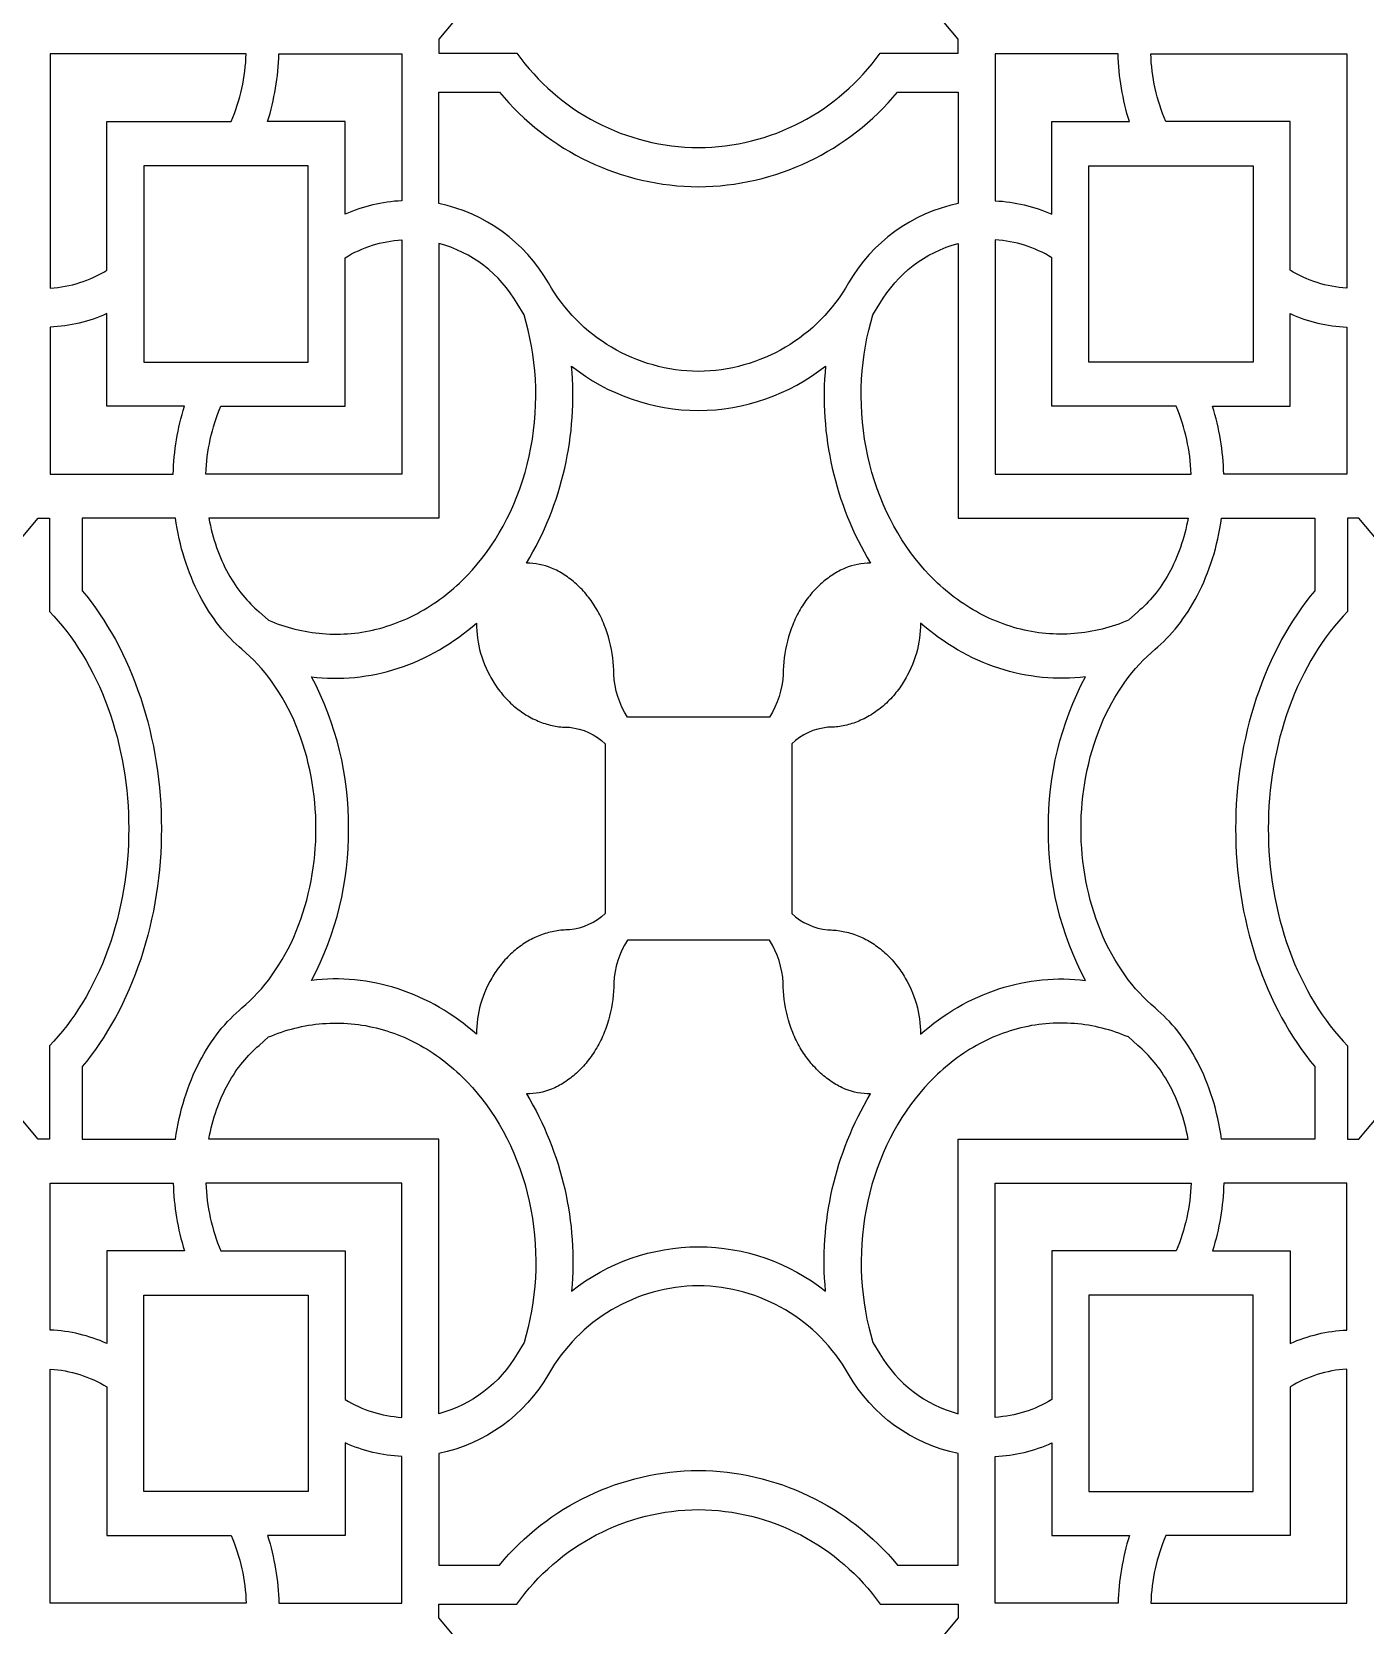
# Model space of a CAD drawing. Extents: x 59271 to 61367, y 41180 to 44085.
# Drawn here: x 59470.2 to 59682.9, y 43617.8 to 43872 of the extents above; entities that cross this region are included whole.
import ezdxf

# ---------------------------------------------------------------- set-up
doc = ezdxf.new("R2010")
doc.units = 0
doc.layers.get('0').update_dxf_attribs({"linetype": 'CONTINUOUS'})

msp = doc.modelspace()

# ---------------------------------------------------------------- linework, layer by layer
for points in [[(59544.29, 43881.79), (59535.08, 43870.78), (59535.08, 43868.58), (59547.54, 43868.58, 0.240747), (59576.52, 43853.49, 0.240747), (59605.51, 43868.58), (59617.97, 43868.58), (59617.97, 43870.78), (59608.76, 43881.79)], [(59544.29, 43607.94), (59535.08, 43618.95), (59535.08, 43621.15), (59547.54, 43621.15, -0.240747), (59576.52, 43636.24, -0.240747), (59605.51, 43621.15), (59617.97, 43621.15), (59617.97, 43618.95), (59608.76, 43607.94)]]:
    msp.add_lwpolyline(points, format="xyb")
for points in [[(59501.99, 43857.64, 0.090687), (59504.37, 43868.44), (59473.12, 43868.44), (59473.12, 43831.09, 0.123377), (59482.16, 43833.94), (59482.16, 43857.64)], [(59529.19, 43845.01, 0.093744), (59520.15, 43842.87), (59520.15, 43857.64), (59507.79, 43857.64, 0.067508), (59509.59, 43868.44), (59529.19, 43868.44)], [(59623.85, 43845.01, -0.093744), (59632.9, 43842.87), (59632.9, 43857.64), (59645.26, 43857.64, -0.067508), (59643.46, 43868.44), (59623.85, 43868.44)], [(59651.06, 43857.64, -0.090687), (59648.68, 43868.44), (59679.93, 43868.44), (59679.93, 43831.09, -0.123377), (59670.89, 43833.94), (59670.89, 43857.64)], [(59576.52, 43817.79, -0.26745), (59552.59, 43831.9, 0.215544), (59535.08, 43844.57), (59535.08, 43862.36), (59544.77, 43862.36, 0.222359), (59576.52, 43847.26), (59576.52, 43847.26), (59576.52, 43847.26, 0.222359), (59608.28, 43862.36), (59617.97, 43862.36), (59617.97, 43844.57, 0.215544), (59600.46, 43831.9, -0.26745)], [(59520.15, 43835.93, -0.123377), (59529.19, 43838.78), (59529.19, 43801.43), (59497.94, 43801.43, -0.090687), (59500.33, 43812.24), (59520.15, 43812.24)], [(59547.58, 43828.63, 0.200602), (59535.08, 43838.21), (59535.08, 43794.39), (59498.42, 43794.39), (59498.53, 43793.79), (59498.66, 43793.19), (59498.79, 43792.6), (59498.94, 43792.01), (59499.1, 43791.43), (59499.27, 43790.85), (59499.45, 43790.28), (59499.64, 43789.72), (59499.84, 43789.17), (59500.05, 43788.63), (59500.27, 43788.09), (59500.49, 43787.56), (59500.73, 43787.05), (59500.98, 43786.54), (59501.23, 43786.05), (59501.49, 43785.56), (59501.76, 43785.09), (59502.04, 43784.63), (59502.32, 43784.18), (59502.61, 43783.74), (59502.9, 43783.31), (59503.2, 43782.9), (59503.51, 43782.5), (59503.82, 43782.11), (59504.13, 43781.74), (59504.45, 43781.37), (59504.77, 43781.02), (59505.1, 43780.68), (59505.43, 43780.36), (59505.76, 43780.05), (59506.09, 43779.75), (59506.43, 43779.46), (59507.95, 43778.11), (59508.45, 43777.9), (59508.96, 43777.69), (59509.48, 43777.5), (59510, 43777.32), (59510.52, 43777.15), (59511.05, 43776.99), (59511.59, 43776.84), (59512.12, 43776.7), (59512.67, 43776.57), (59513.21, 43776.45), (59513.76, 43776.34), (59514.31, 43776.24), (59514.87, 43776.16), (59515.43, 43776.08), (59515.99, 43776.02), (59516.55, 43775.97), (59517.12, 43775.93), (59517.69, 43775.9), (59518.25, 43775.89), (59518.83, 43775.88), (59519.4, 43775.89), (59519.97, 43775.91), (59520.54, 43775.95), (59521.11, 43775.99), (59521.69, 43776.05), (59522.26, 43776.12), (59522.83, 43776.21), (59523.4, 43776.3), (59523.97, 43776.41), (59524.54, 43776.53), (59525.11, 43776.67), (59525.67, 43776.81), (59526.24, 43776.97), (59526.8, 43777.14), (59527.35, 43777.32), (59527.91, 43777.51), (59528.46, 43777.72), (59529, 43777.94), (59529.55, 43778.16), (59530.09, 43778.4), (59530.62, 43778.66), (59531.15, 43778.92), (59531.68, 43779.19), (59532.2, 43779.48), (59532.71, 43779.77), (59533.22, 43780.07), (59533.72, 43780.39), (59534.22, 43780.71), (59534.71, 43781.05), (59535.2, 43781.39), (59535.67, 43781.75), (59536.14, 43782.11), (59536.61, 43782.48), (59537.07, 43782.86), (59537.52, 43783.24), (59537.96, 43783.64), (59538.4, 43784.04), (59538.82, 43784.45), (59539.66, 43785.29), (59540.46, 43786.16), (59541.23, 43787.05), (59541.97, 43787.97), (59542.7, 43788.92), (59543.4, 43789.92), (59544.08, 43790.95), (59544.74, 43792.02), (59545.36, 43793.12), (59545.96, 43794.26), (59546.53, 43795.42), (59547.06, 43796.62), (59547.56, 43797.84), (59548.03, 43799.09), (59548.46, 43800.36), (59548.85, 43801.66), (59549.21, 43802.97), (59549.52, 43804.29), (59549.79, 43805.64), (59550.03, 43806.99), (59550.22, 43808.35), (59550.37, 43809.72), (59550.48, 43811.08), (59550.54, 43812.45), (59550.57, 43813.82), (59550.55, 43815.18), (59550.5, 43816.54), (59550.4, 43817.88), (59550.27, 43819.21), (59550.1, 43820.53), (59549.89, 43821.83), (59549.64, 43823.11), (59549.37, 43824.37), (59549.05, 43825.61), (59548.71, 43826.82)], [(59605.47, 43828.63, -0.200602), (59617.97, 43838.21), (59617.97, 43794.39), (59654.63, 43794.39), (59654.52, 43793.79), (59654.39, 43793.19), (59654.26, 43792.6), (59654.11, 43792.01), (59653.95, 43791.43), (59653.78, 43790.85), (59653.6, 43790.28), (59653.41, 43789.72), (59653.21, 43789.17), (59653, 43788.63), (59652.78, 43788.09), (59652.55, 43787.56), (59652.32, 43787.05), (59652.07, 43786.54), (59651.82, 43786.05), (59651.56, 43785.56), (59651.29, 43785.09), (59651.01, 43784.63), (59650.73, 43784.18), (59650.44, 43783.74), (59650.15, 43783.31), (59649.85, 43782.9), (59649.54, 43782.5), (59649.23, 43782.11), (59648.92, 43781.74), (59648.6, 43781.37), (59648.27, 43781.02), (59647.95, 43780.68), (59647.62, 43780.36), (59647.29, 43780.05), (59646.95, 43779.75), (59646.62, 43779.46), (59645.1, 43778.11), (59644.59, 43777.9), (59644.08, 43777.69), (59643.57, 43777.5), (59643.05, 43777.32), (59642.53, 43777.15), (59642, 43776.99), (59641.46, 43776.84), (59640.92, 43776.7), (59640.38, 43776.57), (59639.84, 43776.45), (59639.29, 43776.34), (59638.74, 43776.24), (59638.18, 43776.16), (59637.62, 43776.08), (59637.06, 43776.02), (59636.5, 43775.97), (59635.93, 43775.93), (59635.36, 43775.9), (59634.79, 43775.89), (59634.22, 43775.88), (59633.65, 43775.89), (59633.08, 43775.91), (59632.51, 43775.95), (59631.93, 43775.99), (59631.36, 43776.05), (59630.79, 43776.12), (59630.22, 43776.21), (59629.65, 43776.3), (59629.08, 43776.41), (59628.51, 43776.53), (59627.94, 43776.67), (59627.38, 43776.81), (59626.81, 43776.97), (59626.25, 43777.14), (59625.7, 43777.32), (59625.14, 43777.51), (59624.59, 43777.72), (59624.04, 43777.94), (59623.5, 43778.16), (59622.96, 43778.4), (59622.43, 43778.66), (59621.9, 43778.92), (59621.37, 43779.19), (59620.85, 43779.48), (59620.34, 43779.77), (59619.83, 43780.07), (59619.33, 43780.39), (59618.83, 43780.71), (59618.34, 43781.05), (59617.85, 43781.39), (59617.38, 43781.75), (59616.9, 43782.11), (59616.44, 43782.48), (59615.98, 43782.86), (59615.53, 43783.24), (59615.09, 43783.64), (59614.65, 43784.04), (59614.22, 43784.45), (59613.39, 43785.29), (59612.59, 43786.16), (59611.82, 43787.05), (59611.08, 43787.97), (59610.35, 43788.92), (59609.65, 43789.92), (59608.97, 43790.95), (59608.31, 43792.02), (59607.69, 43793.12), (59607.09, 43794.26), (59606.52, 43795.42), (59605.99, 43796.62), (59605.49, 43797.84), (59605.02, 43799.09), (59604.59, 43800.36), (59604.2, 43801.66), (59603.84, 43802.97), (59603.53, 43804.29), (59603.26, 43805.64), (59603.02, 43806.99), (59602.83, 43808.35), (59602.68, 43809.72), (59602.57, 43811.08), (59602.51, 43812.45), (59602.48, 43813.82), (59602.49, 43815.18), (59602.55, 43816.54), (59602.65, 43817.88), (59602.78, 43819.21), (59602.95, 43820.53), (59603.16, 43821.83), (59603.4, 43823.11), (59603.68, 43824.37), (59604, 43825.61), (59604.34, 43826.82)], [(59632.9, 43835.93, 0.123377), (59623.85, 43838.78), (59623.85, 43801.43), (59655.11, 43801.43, 0.090687), (59652.72, 43812.24), (59632.9, 43812.24)], [(59482.16, 43827.01, -0.093744), (59473.12, 43824.86), (59473.12, 43801.43), (59492.73, 43801.43, -0.067508), (59494.52, 43812.24), (59482.16, 43812.24)], [(59670.89, 43827.01, 0.093744), (59679.93, 43824.86), (59679.93, 43801.43), (59660.32, 43801.43, 0.067508), (59658.53, 43812.24), (59670.89, 43812.24)], [(59596.79, 43818.65, 0.159593), (59603.96, 43787.2, 0.091636), (59599.94, 43786.43), (59599.69, 43786.31), (59599.44, 43786.2), (59599.18, 43786.07), (59598.93, 43785.94), (59598.68, 43785.8), (59598.43, 43785.66), (59598.18, 43785.51), (59597.93, 43785.35), (59597.69, 43785.19), (59597.44, 43785.02), (59597.2, 43784.84), (59596.95, 43784.66), (59596.72, 43784.47), (59596.48, 43784.28), (59596.24, 43784.08), (59596.01, 43783.87), (59595.78, 43783.66), (59595.55, 43783.44), (59595.33, 43783.22), (59595.11, 43782.99), (59594.89, 43782.76), (59594.68, 43782.52), (59594.47, 43782.27), (59594.26, 43782.02), (59594.06, 43781.76), (59593.86, 43781.5), (59593.66, 43781.23), (59593.47, 43780.96), (59593.28, 43780.69), (59593.1, 43780.41), (59592.92, 43780.12), (59592.75, 43779.83), (59592.58, 43779.54), (59592.42, 43779.24), (59592.26, 43778.94), (59592.11, 43778.64), (59591.96, 43778.33), (59591.82, 43778.02), (59591.68, 43777.71), (59591.55, 43777.39), (59591.31, 43776.75), (59591.08, 43776.1), (59590.88, 43775.45), (59590.7, 43774.78), (59590.54, 43774.12), (59590.4, 43773.45), (59590.29, 43772.79), (59590.2, 43772.12), (59590.13, 43771.46), (59590.08, 43770.8), (59590.05, 43770.14), (59590.04, 43769.49, -0.12671), (59587.86, 43762.65), (59565.19, 43762.65, -0.12671), (59563, 43769.49), (59563, 43770.14), (59562.97, 43770.8), (59562.92, 43771.46), (59562.85, 43772.12), (59562.76, 43772.79), (59562.64, 43773.45), (59562.51, 43774.12), (59562.35, 43774.78), (59562.17, 43775.45), (59561.97, 43776.1), (59561.74, 43776.75), (59561.5, 43777.39), (59561.36, 43777.71), (59561.23, 43778.02), (59561.09, 43778.33), (59560.94, 43778.64), (59560.79, 43778.94), (59560.63, 43779.24), (59560.46, 43779.54), (59560.3, 43779.83), (59560.12, 43780.12), (59559.95, 43780.41), (59559.77, 43780.69), (59559.58, 43780.96), (59559.39, 43781.23), (59559.19, 43781.5), (59558.99, 43781.76), (59558.79, 43782.02), (59558.58, 43782.27), (59558.37, 43782.52), (59558.16, 43782.76), (59557.94, 43782.99), (59557.72, 43783.22), (59557.5, 43783.44), (59557.27, 43783.66), (59557.04, 43783.87), (59556.81, 43784.08), (59556.57, 43784.28), (59556.33, 43784.47), (59556.09, 43784.66), (59555.85, 43784.84), (59555.61, 43785.02), (59555.36, 43785.19), (59555.12, 43785.35), (59554.87, 43785.51), (59554.62, 43785.66), (59554.37, 43785.8), (59554.12, 43785.94), (59553.87, 43786.07), (59553.61, 43786.2), (59553.36, 43786.31), (59553.1, 43786.43, 0.091636), (59549.09, 43787.2, 0.159593), (59556.26, 43818.65, 0.16816), (59576.52, 43811.57, 0.16816)], [(59561.65, 43731.32, -0.165069), (59555.92, 43728.71), (59555.65, 43728.71), (59555.38, 43728.7), (59555.1, 43728.68), (59554.83, 43728.66), (59554.55, 43728.64), (59554.27, 43728.61), (59554, 43728.57), (59553.72, 43728.52), (59553.44, 43728.47), (59553.16, 43728.41), (59552.88, 43728.35), (59552.6, 43728.28), (59552.32, 43728.2), (59552.05, 43728.12), (59551.77, 43728.02), (59551.49, 43727.93), (59551.21, 43727.82), (59550.94, 43727.71), (59550.66, 43727.59), (59550.39, 43727.47), (59550.12, 43727.34), (59549.85, 43727.2), (59549.58, 43727.06), (59549.31, 43726.91), (59549.05, 43726.75), (59548.78, 43726.58), (59548.52, 43726.41), (59548.27, 43726.24), (59548.01, 43726.06), (59547.76, 43725.87), (59547.51, 43725.67), (59547.27, 43725.47), (59547.02, 43725.27), (59546.79, 43725.05), (59546.55, 43724.84), (59546.32, 43724.61), (59546.09, 43724.39), (59545.87, 43724.15), (59545.65, 43723.91), (59545.44, 43723.67), (59545.23, 43723.42), (59545.02, 43723.17), (59544.82, 43722.92), (59544.62, 43722.66), (59544.43, 43722.39), (59544.24, 43722.12), (59544.06, 43721.85), (59543.88, 43721.58), (59543.71, 43721.3), (59543.54, 43721.02), (59543.38, 43720.74), (59543.23, 43720.45), (59542.93, 43719.87), (59542.65, 43719.28), (59542.39, 43718.69), (59542.16, 43718.09), (59541.94, 43717.48), (59541.75, 43716.88, 0.065359), (59541.1, 43712.08), (59540.4, 43712.67), (59539.7, 43713.25), (59538.98, 43713.81), (59538.24, 43714.36), (59537.5, 43714.88), (59536.74, 43715.39), (59535.97, 43715.88), (59535.19, 43716.34), (59534.4, 43716.79), (59533.6, 43717.22), (59532.78, 43717.62), (59531.96, 43718), (59531.14, 43718.36), (59530.3, 43718.69), (59529.46, 43719.01), (59528.61, 43719.3), (59527.76, 43719.56), (59526.9, 43719.8), (59526.04, 43720.02), (59525.17, 43720.21), (59524.31, 43720.38), (59523.44, 43720.52), (59522.56, 43720.64), (59521.69, 43720.74), (59520.82, 43720.81), (59519.95, 43720.86), (59519.08, 43720.88), (59518.22, 43720.88), (59517.35, 43720.86), (59516.49, 43720.81), (59515.64, 43720.74), (59514.79, 43720.64, 0.124595), (59520.71, 43744.87, 0.124595), (59514.79, 43769.09), (59515.64, 43768.99), (59516.49, 43768.92), (59517.35, 43768.87), (59518.22, 43768.85), (59519.08, 43768.85), (59519.95, 43768.87), (59520.82, 43768.92), (59521.69, 43768.99), (59522.56, 43769.09), (59523.44, 43769.21), (59524.31, 43769.35), (59525.17, 43769.52), (59526.04, 43769.71), (59526.9, 43769.93), (59527.76, 43770.17), (59528.61, 43770.44), (59529.46, 43770.72), (59530.3, 43771.04), (59531.14, 43771.37), (59531.96, 43771.73), (59532.78, 43772.11), (59533.6, 43772.51), (59534.4, 43772.94), (59535.19, 43773.39), (59535.97, 43773.85), (59536.74, 43774.34), (59537.5, 43774.85), (59538.24, 43775.37), (59538.98, 43775.92), (59539.7, 43776.48), (59540.4, 43777.06), (59541.1, 43777.65, 0.065359), (59541.75, 43772.85), (59541.94, 43772.25), (59542.16, 43771.64), (59542.39, 43771.04), (59542.65, 43770.45), (59542.93, 43769.86), (59543.23, 43769.28), (59543.38, 43768.99), (59543.54, 43768.71), (59543.71, 43768.43), (59543.88, 43768.15), (59544.06, 43767.88), (59544.24, 43767.61), (59544.43, 43767.34), (59544.62, 43767.07), (59544.82, 43766.81), (59545.02, 43766.56), (59545.23, 43766.31), (59545.44, 43766.06), (59545.65, 43765.82), (59545.87, 43765.58), (59546.09, 43765.34), (59546.32, 43765.12), (59546.55, 43764.89), (59546.79, 43764.68), (59547.02, 43764.47), (59547.27, 43764.26), (59547.51, 43764.06), (59547.76, 43763.86), (59548.01, 43763.68), (59548.27, 43763.49), (59548.52, 43763.32), (59548.78, 43763.15), (59549.05, 43762.98), (59549.31, 43762.83), (59549.58, 43762.67), (59549.85, 43762.53), (59550.12, 43762.39), (59550.39, 43762.26), (59550.66, 43762.14), (59550.94, 43762.02), (59551.21, 43761.91), (59551.49, 43761.8), (59551.77, 43761.71), (59552.05, 43761.61), (59552.32, 43761.53), (59552.6, 43761.45), (59552.88, 43761.38), (59553.16, 43761.32), (59553.44, 43761.26), (59553.72, 43761.21), (59554, 43761.16), (59554.27, 43761.12), (59554.55, 43761.09), (59554.83, 43761.07), (59555.1, 43761.05), (59555.38, 43761.03), (59555.65, 43761.02), (59555.92, 43761.02, -0.165069), (59561.65, 43758.41)], [(59591.4, 43731.32, 0.165069), (59597.13, 43728.71), (59597.4, 43728.71), (59597.67, 43728.7), (59597.95, 43728.68), (59598.22, 43728.66), (59598.5, 43728.64), (59598.77, 43728.61), (59599.05, 43728.57), (59599.33, 43728.52), (59599.61, 43728.47), (59599.89, 43728.41), (59600.17, 43728.35), (59600.45, 43728.28), (59600.73, 43728.2), (59601, 43728.12), (59601.28, 43728.02), (59601.56, 43727.93), (59601.84, 43727.82), (59602.11, 43727.71), (59602.39, 43727.59), (59602.66, 43727.47), (59602.93, 43727.34), (59603.2, 43727.2), (59603.47, 43727.06), (59603.74, 43726.91), (59604, 43726.75), (59604.27, 43726.58), (59604.53, 43726.41), (59604.78, 43726.24), (59605.04, 43726.06), (59605.29, 43725.87), (59605.54, 43725.67), (59605.78, 43725.47), (59606.02, 43725.27), (59606.26, 43725.05), (59606.5, 43724.84), (59606.73, 43724.61), (59606.96, 43724.39), (59607.18, 43724.15), (59607.4, 43723.91), (59607.61, 43723.67), (59607.82, 43723.42), (59608.03, 43723.17), (59608.23, 43722.92), (59608.43, 43722.66), (59608.62, 43722.39), (59608.81, 43722.12), (59608.99, 43721.85), (59609.17, 43721.58), (59609.34, 43721.3), (59609.5, 43721.02), (59609.67, 43720.74), (59609.82, 43720.45), (59610.12, 43719.87), (59610.4, 43719.28), (59610.66, 43718.69), (59610.89, 43718.09), (59611.11, 43717.48), (59611.3, 43716.88, -0.065359), (59611.95, 43712.08), (59612.65, 43712.67), (59613.35, 43713.25), (59614.07, 43713.81), (59614.81, 43714.36), (59615.55, 43714.88), (59616.31, 43715.39), (59617.08, 43715.88), (59617.86, 43716.34), (59618.65, 43716.79), (59619.45, 43717.22), (59620.26, 43717.62), (59621.08, 43718), (59621.91, 43718.36), (59622.75, 43718.69), (59623.59, 43719.01), (59624.44, 43719.3), (59625.29, 43719.56), (59626.15, 43719.8), (59627.01, 43720.02), (59627.88, 43720.21), (59628.74, 43720.38), (59629.61, 43720.52), (59630.48, 43720.64), (59631.36, 43720.74), (59632.23, 43720.81), (59633.1, 43720.86), (59633.97, 43720.88), (59634.83, 43720.88), (59635.7, 43720.86), (59636.56, 43720.81), (59637.41, 43720.74), (59638.26, 43720.64, -0.124595), (59632.34, 43744.87, -0.124595), (59638.26, 43769.09), (59637.41, 43768.99), (59636.56, 43768.92), (59635.7, 43768.87), (59634.83, 43768.85), (59633.97, 43768.85), (59633.1, 43768.87), (59632.23, 43768.92), (59631.36, 43768.99), (59630.48, 43769.09), (59629.61, 43769.21), (59628.74, 43769.35), (59627.88, 43769.52), (59627.01, 43769.71), (59626.15, 43769.93), (59625.29, 43770.17), (59624.44, 43770.44), (59623.59, 43770.72), (59622.75, 43771.04), (59621.91, 43771.37), (59621.08, 43771.73), (59620.26, 43772.11), (59619.45, 43772.51), (59618.65, 43772.94), (59617.86, 43773.39), (59617.08, 43773.85), (59616.31, 43774.34), (59615.55, 43774.85), (59614.81, 43775.37), (59614.07, 43775.92), (59613.35, 43776.48), (59612.65, 43777.06), (59611.95, 43777.65, -0.065359), (59611.3, 43772.85), (59611.11, 43772.25), (59610.89, 43771.64), (59610.66, 43771.04), (59610.4, 43770.45), (59610.12, 43769.86), (59609.82, 43769.28), (59609.67, 43768.99), (59609.5, 43768.71), (59609.34, 43768.43), (59609.17, 43768.15), (59608.99, 43767.88), (59608.81, 43767.61), (59608.62, 43767.34), (59608.43, 43767.07), (59608.23, 43766.81), (59608.03, 43766.56), (59607.82, 43766.31), (59607.61, 43766.06), (59607.4, 43765.82), (59607.18, 43765.58), (59606.96, 43765.34), (59606.73, 43765.12), (59606.5, 43764.89), (59606.26, 43764.68), (59606.02, 43764.47), (59605.78, 43764.26), (59605.54, 43764.06), (59605.29, 43763.86), (59605.04, 43763.68), (59604.78, 43763.49), (59604.53, 43763.32), (59604.27, 43763.15), (59604, 43762.98), (59603.74, 43762.83), (59603.47, 43762.67), (59603.2, 43762.53), (59602.93, 43762.39), (59602.66, 43762.26), (59602.39, 43762.14), (59602.11, 43762.02), (59601.84, 43761.91), (59601.56, 43761.8), (59601.28, 43761.71), (59601, 43761.61), (59600.73, 43761.53), (59600.45, 43761.45), (59600.17, 43761.38), (59599.89, 43761.32), (59599.61, 43761.26), (59599.33, 43761.21), (59599.05, 43761.16), (59598.77, 43761.12), (59598.5, 43761.09), (59598.22, 43761.07), (59597.95, 43761.05), (59597.67, 43761.03), (59597.4, 43761.02), (59597.13, 43761.02, 0.165069), (59591.4, 43758.41)], [(59596.79, 43671.09, -0.159593), (59603.96, 43702.53, -0.091636), (59599.94, 43703.3), (59599.69, 43703.42), (59599.44, 43703.53), (59599.18, 43703.66), (59598.93, 43703.79), (59598.68, 43703.93), (59598.43, 43704.07), (59598.18, 43704.22), (59597.93, 43704.38), (59597.69, 43704.54), (59597.44, 43704.71), (59597.2, 43704.89), (59596.95, 43705.07), (59596.72, 43705.26), (59596.48, 43705.45), (59596.24, 43705.65), (59596.01, 43705.86), (59595.78, 43706.07), (59595.55, 43706.29), (59595.33, 43706.51), (59595.11, 43706.74), (59594.89, 43706.97), (59594.68, 43707.22), (59594.47, 43707.46), (59594.26, 43707.71), (59594.06, 43707.97), (59593.86, 43708.23), (59593.66, 43708.5), (59593.47, 43708.77), (59593.28, 43709.04), (59593.1, 43709.32), (59592.92, 43709.61), (59592.75, 43709.9), (59592.58, 43710.19), (59592.42, 43710.49), (59592.26, 43710.79), (59592.11, 43711.09), (59591.96, 43711.4), (59591.82, 43711.71), (59591.68, 43712.03), (59591.55, 43712.34), (59591.31, 43712.98), (59591.08, 43713.63), (59590.88, 43714.28), (59590.7, 43714.95), (59590.54, 43715.61), (59590.4, 43716.28), (59590.29, 43716.94), (59590.2, 43717.61), (59590.13, 43718.27), (59590.08, 43718.93), (59590.05, 43719.59), (59590.04, 43720.24, 0.12671), (59587.86, 43727.08), (59565.19, 43727.08, 0.12671), (59563, 43720.24), (59563, 43719.59), (59562.97, 43718.93), (59562.92, 43718.27), (59562.85, 43717.61), (59562.76, 43716.94), (59562.64, 43716.28), (59562.51, 43715.61), (59562.35, 43714.95), (59562.17, 43714.28), (59561.97, 43713.63), (59561.74, 43712.98), (59561.5, 43712.34), (59561.36, 43712.03), (59561.23, 43711.71), (59561.09, 43711.4), (59560.94, 43711.09), (59560.79, 43710.79), (59560.63, 43710.49), (59560.46, 43710.19), (59560.3, 43709.9), (59560.12, 43709.61), (59559.95, 43709.32), (59559.77, 43709.04), (59559.58, 43708.77), (59559.39, 43708.5), (59559.19, 43708.23), (59558.99, 43707.97), (59558.79, 43707.71), (59558.58, 43707.46), (59558.37, 43707.22), (59558.16, 43706.97), (59557.94, 43706.74), (59557.72, 43706.51), (59557.5, 43706.29), (59557.27, 43706.07), (59557.04, 43705.86), (59556.81, 43705.65), (59556.57, 43705.45), (59556.33, 43705.26), (59556.09, 43705.07), (59555.85, 43704.89), (59555.61, 43704.71), (59555.36, 43704.54), (59555.12, 43704.38), (59554.87, 43704.22), (59554.62, 43704.07), (59554.37, 43703.93), (59554.12, 43703.79), (59553.87, 43703.66), (59553.61, 43703.53), (59553.36, 43703.42), (59553.1, 43703.3, -0.091636), (59549.09, 43702.53, -0.159593), (59556.26, 43671.09, -0.16816), (59576.52, 43678.16, -0.16816)], [(59547.58, 43661.1, -0.200602), (59535.08, 43651.52), (59535.08, 43695.34), (59498.42, 43695.34), (59498.53, 43695.94), (59498.66, 43696.54), (59498.79, 43697.13), (59498.94, 43697.72), (59499.1, 43698.3), (59499.27, 43698.88), (59499.45, 43699.45), (59499.64, 43700.01), (59499.84, 43700.56), (59500.05, 43701.1), (59500.27, 43701.64), (59500.49, 43702.17), (59500.73, 43702.68), (59500.98, 43703.19), (59501.23, 43703.68), (59501.49, 43704.17), (59501.76, 43704.64), (59502.04, 43705.1), (59502.32, 43705.55), (59502.61, 43705.99), (59502.9, 43706.42), (59503.2, 43706.83), (59503.51, 43707.23), (59503.82, 43707.62), (59504.13, 43707.99), (59504.45, 43708.36), (59504.77, 43708.71), (59505.1, 43709.05), (59505.43, 43709.37), (59505.76, 43709.68), (59506.09, 43709.98), (59506.43, 43710.27), (59507.95, 43711.63), (59508.45, 43711.83), (59508.96, 43712.04), (59509.48, 43712.23), (59510, 43712.41), (59510.52, 43712.58), (59511.05, 43712.74), (59511.59, 43712.89), (59512.12, 43713.03), (59512.67, 43713.16), (59513.21, 43713.28), (59513.76, 43713.39), (59514.31, 43713.49), (59514.87, 43713.57), (59515.43, 43713.65), (59515.99, 43713.71), (59516.55, 43713.76), (59517.12, 43713.8), (59517.69, 43713.83), (59518.25, 43713.84), (59518.83, 43713.85), (59519.4, 43713.84), (59519.97, 43713.82), (59520.54, 43713.78), (59521.11, 43713.74), (59521.69, 43713.68), (59522.26, 43713.61), (59522.83, 43713.52), (59523.4, 43713.43), (59523.97, 43713.32), (59524.54, 43713.2), (59525.11, 43713.06), (59525.67, 43712.92), (59526.24, 43712.76), (59526.8, 43712.59), (59527.35, 43712.41), (59527.91, 43712.22), (59528.46, 43712.01), (59529, 43711.79), (59529.55, 43711.57), (59530.09, 43711.33), (59530.62, 43711.07), (59531.15, 43710.81), (59531.68, 43710.54), (59532.2, 43710.25), (59532.71, 43709.96), (59533.22, 43709.66), (59533.72, 43709.34), (59534.22, 43709.02), (59534.71, 43708.68), (59535.2, 43708.34), (59535.67, 43707.98), (59536.14, 43707.62), (59536.61, 43707.25), (59537.07, 43706.87), (59537.52, 43706.49), (59537.96, 43706.09), (59538.4, 43705.69), (59538.82, 43705.28), (59539.66, 43704.44), (59540.46, 43703.57), (59541.23, 43702.68), (59541.97, 43701.76), (59542.7, 43700.81), (59543.4, 43699.81), (59544.08, 43698.78), (59544.74, 43697.71), (59545.36, 43696.61), (59545.96, 43695.47), (59546.53, 43694.31), (59547.06, 43693.11), (59547.56, 43691.89), (59548.03, 43690.64), (59548.46, 43689.37), (59548.85, 43688.07), (59549.21, 43686.76), (59549.52, 43685.44), (59549.79, 43684.09), (59550.03, 43682.74), (59550.22, 43681.38), (59550.37, 43680.01), (59550.48, 43678.65), (59550.54, 43677.28), (59550.57, 43675.91), (59550.55, 43674.55), (59550.5, 43673.19), (59550.4, 43671.85), (59550.27, 43670.52), (59550.1, 43669.2), (59549.89, 43667.9), (59549.64, 43666.62), (59549.37, 43665.36), (59549.05, 43664.12), (59548.71, 43662.91)], [(59605.47, 43661.1, 0.200602), (59617.97, 43651.52), (59617.97, 43695.34), (59654.63, 43695.34), (59654.52, 43695.94), (59654.39, 43696.54), (59654.26, 43697.13), (59654.11, 43697.72), (59653.95, 43698.3), (59653.78, 43698.88), (59653.6, 43699.45), (59653.41, 43700.01), (59653.21, 43700.56), (59653, 43701.1), (59652.78, 43701.64), (59652.55, 43702.17), (59652.32, 43702.68), (59652.07, 43703.19), (59651.82, 43703.68), (59651.56, 43704.17), (59651.29, 43704.64), (59651.01, 43705.1), (59650.73, 43705.55), (59650.44, 43705.99), (59650.15, 43706.42), (59649.85, 43706.83), (59649.54, 43707.23), (59649.23, 43707.62), (59648.92, 43707.99), (59648.6, 43708.36), (59648.27, 43708.71), (59647.95, 43709.05), (59647.62, 43709.37), (59647.29, 43709.68), (59646.95, 43709.98), (59646.62, 43710.27), (59645.1, 43711.63), (59644.59, 43711.83), (59644.08, 43712.04), (59643.57, 43712.23), (59643.05, 43712.41), (59642.53, 43712.58), (59642, 43712.74), (59641.46, 43712.89), (59640.92, 43713.03), (59640.38, 43713.16), (59639.84, 43713.28), (59639.29, 43713.39), (59638.74, 43713.49), (59638.18, 43713.57), (59637.62, 43713.65), (59637.06, 43713.71), (59636.5, 43713.76), (59635.93, 43713.8), (59635.36, 43713.83), (59634.79, 43713.84), (59634.22, 43713.85), (59633.65, 43713.84), (59633.08, 43713.82), (59632.51, 43713.78), (59631.93, 43713.74), (59631.36, 43713.68), (59630.79, 43713.61), (59630.22, 43713.52), (59629.65, 43713.43), (59629.08, 43713.32), (59628.51, 43713.2), (59627.94, 43713.06), (59627.38, 43712.92), (59626.81, 43712.76), (59626.25, 43712.59), (59625.7, 43712.41), (59625.14, 43712.22), (59624.59, 43712.01), (59624.04, 43711.79), (59623.5, 43711.57), (59622.96, 43711.33), (59622.43, 43711.07), (59621.9, 43710.81), (59621.37, 43710.54), (59620.85, 43710.25), (59620.34, 43709.96), (59619.83, 43709.66), (59619.33, 43709.34), (59618.83, 43709.02), (59618.34, 43708.68), (59617.85, 43708.34), (59617.38, 43707.98), (59616.9, 43707.62), (59616.44, 43707.25), (59615.98, 43706.87), (59615.53, 43706.49), (59615.09, 43706.09), (59614.65, 43705.69), (59614.22, 43705.28), (59613.39, 43704.44), (59612.59, 43703.57), (59611.82, 43702.68), (59611.08, 43701.76), (59610.35, 43700.81), (59609.65, 43699.81), (59608.97, 43698.78), (59608.31, 43697.71), (59607.69, 43696.61), (59607.09, 43695.47), (59606.52, 43694.31), (59605.99, 43693.11), (59605.49, 43691.89), (59605.02, 43690.64), (59604.59, 43689.37), (59604.2, 43688.07), (59603.84, 43686.76), (59603.53, 43685.44), (59603.26, 43684.09), (59603.02, 43682.74), (59602.83, 43681.38), (59602.68, 43680.01), (59602.57, 43678.65), (59602.51, 43677.28), (59602.48, 43675.91), (59602.49, 43674.55), (59602.55, 43673.19), (59602.65, 43671.85), (59602.78, 43670.52), (59602.95, 43669.2), (59603.16, 43667.9), (59603.4, 43666.62), (59603.68, 43665.36), (59604, 43664.12), (59604.34, 43662.91)], [(59482.16, 43662.73, 0.093744), (59473.12, 43664.87), (59473.12, 43688.3), (59492.73, 43688.3, 0.067508), (59494.52, 43677.5), (59482.16, 43677.5)], [(59520.15, 43653.8, 0.123377), (59529.19, 43650.95), (59529.19, 43688.3), (59497.94, 43688.3, 0.090687), (59500.33, 43677.5), (59520.15, 43677.5)], [(59632.9, 43653.8, -0.123377), (59623.85, 43650.95), (59623.85, 43688.3), (59655.11, 43688.3, -0.090687), (59652.72, 43677.5), (59632.9, 43677.5)], [(59670.89, 43662.73, -0.093744), (59679.93, 43664.87), (59679.93, 43688.3), (59660.32, 43688.3, -0.067508), (59658.53, 43677.5), (59670.89, 43677.5)], [(59576.52, 43671.94, 0.26745), (59552.59, 43657.83, -0.215544), (59535.08, 43645.16), (59535.08, 43627.37), (59544.77, 43627.37, -0.222359), (59576.52, 43642.47), (59576.52, 43642.47), (59576.52, 43642.47, -0.222359), (59608.28, 43627.37), (59617.97, 43627.37), (59617.97, 43645.16, -0.215544), (59600.46, 43657.83, 0.26745)], [(59501.99, 43632.09, -0.090687), (59504.37, 43621.29), (59473.12, 43621.29), (59473.12, 43658.64, -0.123377), (59482.16, 43655.79), (59482.16, 43632.09)], [(59651.06, 43632.09, 0.090687), (59648.68, 43621.29), (59679.93, 43621.29), (59679.93, 43658.64, 0.123377), (59670.89, 43655.79), (59670.89, 43632.09)], [(59529.19, 43644.72, -0.093744), (59520.15, 43646.86), (59520.15, 43632.09), (59507.79, 43632.09, -0.067508), (59509.59, 43621.29), (59529.19, 43621.29)], [(59623.85, 43644.72, 0.093744), (59632.9, 43646.86), (59632.9, 43632.09), (59645.26, 43632.09, 0.067508), (59643.46, 43621.29), (59623.85, 43621.29)]]:
    msp.add_lwpolyline(points, format="xyb", close=True)
for points in [[(59488.05, 43819.27), (59514.26, 43819.27), (59514.26, 43850.6), (59488.05, 43850.6)], [(59665, 43819.27), (59638.78, 43819.27), (59638.78, 43850.6), (59665, 43850.6)], [(59515.5, 43744.87), (59515.49, 43745.89), (59515.46, 43746.93), (59515.4, 43747.97), (59515.31, 43749.01), (59515.2, 43750.06), (59515.07, 43751.1), (59514.91, 43752.15), (59514.73, 43753.19), (59514.52, 43754.23), (59514.28, 43755.26), (59514.02, 43756.29), (59513.74, 43757.3), (59513.43, 43758.31), (59513.09, 43759.3), (59512.73, 43760.28), (59512.35, 43761.24), (59511.95, 43762.19), (59511.52, 43763.12), (59511.07, 43764.02), (59510.6, 43764.91), (59510.11, 43765.77), (59509.6, 43766.61), (59509.07, 43767.42), (59508.53, 43768.21), (59507.97, 43768.97), (59507.39, 43769.7), (59506.81, 43770.4), (59506.2, 43771.08), (59505.59, 43771.72), (59504.97, 43772.34), (59504.33, 43772.92), (59503.69, 43773.47), (59503.23, 43773.87), (59502.76, 43774.29), (59502.3, 43774.73), (59501.85, 43775.19), (59501.4, 43775.66), (59500.95, 43776.16), (59500.51, 43776.67), (59500.08, 43777.2), (59499.65, 43777.75), (59499.24, 43778.32), (59498.83, 43778.9), (59498.43, 43779.5), (59498.04, 43780.12), (59497.66, 43780.76), (59497.29, 43781.41), (59496.93, 43782.08), (59496.58, 43782.76), (59496.25, 43783.46), (59495.93, 43784.17), (59495.62, 43784.9), (59495.33, 43785.64), (59495.04, 43786.39), (59494.78, 43787.15), (59494.53, 43787.93), (59494.29, 43788.71), (59494.07, 43789.5), (59493.87, 43790.3), (59493.68, 43791.11), (59493.51, 43791.92), (59493.35, 43792.74), (59493.22, 43793.57), (59493.09, 43794.39), (59478.21, 43794.39), (59478.21, 43782.81), (59478.93, 43781.94), (59479.63, 43781.03), (59480.31, 43780.09), (59480.98, 43779.13), (59481.64, 43778.14), (59482.27, 43777.12), (59482.89, 43776.08), (59483.5, 43775.01), (59484.08, 43773.91), (59484.64, 43772.8), (59485.18, 43771.66), (59485.7, 43770.5), (59486.19, 43769.32), (59486.66, 43768.12), (59487.11, 43766.9), (59487.54, 43765.67), (59487.94, 43764.42), (59488.31, 43763.16), (59488.66, 43761.89), (59488.99, 43760.6), (59489.29, 43759.31), (59489.56, 43758.01), (59489.81, 43756.7), (59490.03, 43755.39), (59490.22, 43754.07), (59490.39, 43752.75), (59490.53, 43751.43), (59490.64, 43750.11), (59490.73, 43748.79), (59490.79, 43747.48), (59490.83, 43746.17), (59490.84, 43744.87), (59490.83, 43743.56), (59490.79, 43742.25), (59490.73, 43740.94), (59490.64, 43739.62), (59490.53, 43738.3), (59490.39, 43736.98), (59490.22, 43735.66), (59490.03, 43734.34), (59489.81, 43733.03), (59489.56, 43731.72), (59489.29, 43730.42), (59488.99, 43729.13), (59488.66, 43727.84), (59488.31, 43726.57), (59487.94, 43725.31), (59487.54, 43724.06), (59487.11, 43722.83), (59486.66, 43721.61), (59486.19, 43720.41), (59485.7, 43719.23), (59485.18, 43718.07), (59484.64, 43716.93), (59484.08, 43715.82), (59483.5, 43714.72), (59482.89, 43713.65), (59482.27, 43712.61), (59481.64, 43711.59), (59480.98, 43710.6), (59480.31, 43709.64), (59479.63, 43708.7), (59478.93, 43707.79), (59478.21, 43706.92), (59478.21, 43695.34), (59493.09, 43695.34), (59493.22, 43696.17), (59493.35, 43696.99), (59493.51, 43697.81), (59493.68, 43698.62), (59493.87, 43699.43), (59494.07, 43700.23), (59494.29, 43701.02), (59494.53, 43701.8), (59494.78, 43702.58), (59495.04, 43703.34), (59495.33, 43704.09), (59495.62, 43704.83), (59495.93, 43705.56), (59496.25, 43706.27), (59496.58, 43706.97), (59496.93, 43707.65), (59497.29, 43708.32), (59497.66, 43708.97), (59498.04, 43709.61), (59498.43, 43710.23), (59498.83, 43710.83), (59499.24, 43711.41), (59499.65, 43711.98), (59500.08, 43712.53), (59500.51, 43713.06), (59500.95, 43713.57), (59501.4, 43714.07), (59501.85, 43714.54), (59502.3, 43715), (59502.76, 43715.44), (59503.23, 43715.86), (59503.69, 43716.26), (59504.33, 43716.81), (59504.97, 43717.39), (59505.59, 43718.01), (59506.2, 43718.65), (59506.81, 43719.33), (59507.39, 43720.03), (59507.97, 43720.76), (59508.53, 43721.52), (59509.07, 43722.31), (59509.6, 43723.12), (59510.11, 43723.96), (59510.6, 43724.82), (59511.07, 43725.71), (59511.52, 43726.61), (59511.95, 43727.54), (59512.35, 43728.49), (59512.73, 43729.45), (59513.09, 43730.43), (59513.43, 43731.42), (59513.74, 43732.43), (59514.02, 43733.44), (59514.28, 43734.47), (59514.52, 43735.5), (59514.73, 43736.54), (59514.91, 43737.58), (59515.07, 43738.63), (59515.2, 43739.67), (59515.31, 43740.72), (59515.4, 43741.76), (59515.46, 43742.8), (59515.49, 43743.84)], [(59637.55, 43744.87), (59637.56, 43745.89), (59637.59, 43746.93), (59637.65, 43747.97), (59637.74, 43749.01), (59637.84, 43750.06), (59637.98, 43751.1), (59638.14, 43752.15), (59638.32, 43753.19), (59638.53, 43754.23), (59638.77, 43755.26), (59639.03, 43756.29), (59639.31, 43757.3), (59639.62, 43758.31), (59639.96, 43759.3), (59640.32, 43760.28), (59640.7, 43761.24), (59641.1, 43762.19), (59641.53, 43763.12), (59641.98, 43764.02), (59642.45, 43764.91), (59642.94, 43765.77), (59643.45, 43766.61), (59643.98, 43767.42), (59644.52, 43768.21), (59645.08, 43768.97), (59645.65, 43769.7), (59646.24, 43770.4), (59646.85, 43771.08), (59647.46, 43771.72), (59648.08, 43772.34), (59648.71, 43772.92), (59649.36, 43773.47), (59649.82, 43773.87), (59650.29, 43774.29), (59650.75, 43774.73), (59651.2, 43775.19), (59651.65, 43775.66), (59652.1, 43776.16), (59652.54, 43776.67), (59652.97, 43777.2), (59653.4, 43777.75), (59653.81, 43778.32), (59654.22, 43778.9), (59654.62, 43779.5), (59655.01, 43780.12), (59655.39, 43780.76), (59655.76, 43781.41), (59656.12, 43782.08), (59656.47, 43782.76), (59656.8, 43783.46), (59657.12, 43784.17), (59657.43, 43784.9), (59657.72, 43785.64), (59658, 43786.39), (59658.27, 43787.15), (59658.52, 43787.93), (59658.76, 43788.71), (59658.98, 43789.5), (59659.18, 43790.3), (59659.37, 43791.11), (59659.54, 43791.92), (59659.69, 43792.74), (59659.83, 43793.57), (59659.96, 43794.39), (59674.84, 43794.39), (59674.84, 43782.81), (59674.12, 43781.94), (59673.42, 43781.03), (59672.74, 43780.09), (59672.07, 43779.13), (59671.41, 43778.14), (59670.77, 43777.12), (59670.15, 43776.08), (59669.55, 43775.01), (59668.97, 43773.91), (59668.41, 43772.8), (59667.87, 43771.66), (59667.35, 43770.5), (59666.86, 43769.32), (59666.38, 43768.12), (59665.94, 43766.9), (59665.51, 43765.67), (59665.11, 43764.42), (59664.73, 43763.16), (59664.38, 43761.89), (59664.06, 43760.6), (59663.76, 43759.31), (59663.49, 43758.01), (59663.24, 43756.7), (59663.02, 43755.39), (59662.83, 43754.07), (59662.66, 43752.75), (59662.52, 43751.43), (59662.41, 43750.11), (59662.32, 43748.79), (59662.26, 43747.48), (59662.22, 43746.17), (59662.21, 43744.87), (59662.22, 43743.56), (59662.26, 43742.25), (59662.32, 43740.94), (59662.41, 43739.62), (59662.52, 43738.3), (59662.66, 43736.98), (59662.83, 43735.66), (59663.02, 43734.34), (59663.24, 43733.03), (59663.49, 43731.72), (59663.76, 43730.42), (59664.06, 43729.13), (59664.38, 43727.84), (59664.73, 43726.57), (59665.11, 43725.31), (59665.51, 43724.06), (59665.94, 43722.83), (59666.38, 43721.61), (59666.86, 43720.41), (59667.35, 43719.23), (59667.87, 43718.07), (59668.41, 43716.93), (59668.97, 43715.82), (59669.55, 43714.72), (59670.15, 43713.65), (59670.77, 43712.61), (59671.41, 43711.59), (59672.07, 43710.6), (59672.74, 43709.64), (59673.42, 43708.7), (59674.12, 43707.79), (59674.84, 43706.92), (59674.84, 43695.34), (59659.96, 43695.34), (59659.83, 43696.17), (59659.69, 43696.99), (59659.54, 43697.81), (59659.37, 43698.62), (59659.18, 43699.43), (59658.98, 43700.23), (59658.76, 43701.02), (59658.52, 43701.8), (59658.27, 43702.58), (59658, 43703.34), (59657.72, 43704.09), (59657.43, 43704.83), (59657.12, 43705.56), (59656.8, 43706.27), (59656.47, 43706.97), (59656.12, 43707.65), (59655.76, 43708.32), (59655.39, 43708.97), (59655.01, 43709.61), (59654.62, 43710.23), (59654.22, 43710.83), (59653.81, 43711.41), (59653.4, 43711.98), (59652.97, 43712.53), (59652.54, 43713.06), (59652.1, 43713.57), (59651.65, 43714.07), (59651.2, 43714.54), (59650.75, 43715), (59650.29, 43715.44), (59649.82, 43715.86), (59649.36, 43716.26), (59648.71, 43716.81), (59648.08, 43717.39), (59647.46, 43718.01), (59646.85, 43718.65), (59646.24, 43719.33), (59645.65, 43720.03), (59645.08, 43720.76), (59644.52, 43721.52), (59643.98, 43722.31), (59643.45, 43723.12), (59642.94, 43723.96), (59642.45, 43724.82), (59641.98, 43725.71), (59641.53, 43726.61), (59641.1, 43727.54), (59640.7, 43728.49), (59640.32, 43729.45), (59639.96, 43730.43), (59639.62, 43731.42), (59639.31, 43732.43), (59639.03, 43733.44), (59638.77, 43734.47), (59638.53, 43735.5), (59638.32, 43736.54), (59638.14, 43737.58), (59637.98, 43738.63), (59637.84, 43739.67), (59637.74, 43740.72), (59637.65, 43741.76), (59637.59, 43742.8), (59637.56, 43743.84)], [(59488.05, 43670.46), (59514.26, 43670.46), (59514.26, 43639.13), (59488.05, 43639.13)], [(59665, 43670.46), (59638.78, 43670.46), (59638.78, 43639.13), (59665, 43639.13)]]:
    msp.add_lwpolyline(points, close=True)
for points in [[(59461.95, 43783.39), (59471.16, 43794.39), (59473.01, 43794.39), (59473.01, 43779.5), (59473.71, 43778.75), (59474.4, 43777.97), (59475.08, 43777.16), (59475.74, 43776.32), (59476.39, 43775.45), (59477.03, 43774.55), (59477.64, 43773.62), (59478.25, 43772.66), (59478.83, 43771.68), (59479.39, 43770.68), (59479.93, 43769.65), (59480.45, 43768.59), (59480.95, 43767.52), (59481.43, 43766.42), (59481.88, 43765.31), (59482.31, 43764.17), (59482.71, 43763.02), (59483.09, 43761.86), (59483.44, 43760.68), (59483.77, 43759.49), (59484.07, 43758.29), (59484.34, 43757.08), (59484.59, 43755.87), (59484.81, 43754.65), (59485.01, 43753.42), (59485.18, 43752.2), (59485.32, 43750.97), (59485.43, 43749.74), (59485.52, 43748.51), (59485.58, 43747.29), (59485.62, 43746.08), (59485.63, 43744.87), (59485.62, 43743.65), (59485.58, 43742.44), (59485.52, 43741.22), (59485.43, 43739.99), (59485.32, 43738.76), (59485.18, 43737.53), (59485.01, 43736.31), (59484.81, 43735.08), (59484.59, 43733.86), (59484.34, 43732.65), (59484.07, 43731.44), (59483.77, 43730.24), (59483.44, 43729.05), (59483.09, 43727.87), (59482.71, 43726.71), (59482.31, 43725.56), (59481.88, 43724.42), (59481.43, 43723.31), (59480.95, 43722.21), (59480.45, 43721.14), (59479.93, 43720.09), (59479.39, 43719.05), (59478.83, 43718.05), (59478.25, 43717.07), (59477.64, 43716.11), (59477.03, 43715.18), (59476.39, 43714.28), (59475.74, 43713.41), (59475.08, 43712.57), (59474.4, 43711.76), (59473.71, 43710.98), (59473.01, 43710.23), (59473.01, 43695.34), (59471.16, 43695.34), (59461.95, 43706.34)], [(59691.09, 43783.39), (59681.89, 43794.39), (59680.04, 43794.39), (59680.04, 43779.5), (59679.34, 43778.75), (59678.65, 43777.97), (59677.97, 43777.16), (59677.31, 43776.32), (59676.66, 43775.45), (59676.02, 43774.55), (59675.4, 43773.62), (59674.8, 43772.66), (59674.22, 43771.68), (59673.66, 43770.68), (59673.12, 43769.65), (59672.6, 43768.59), (59672.1, 43767.52), (59671.62, 43766.42), (59671.17, 43765.31), (59670.74, 43764.17), (59670.34, 43763.02), (59669.96, 43761.86), (59669.61, 43760.68), (59669.28, 43759.49), (59668.98, 43758.29), (59668.71, 43757.08), (59668.46, 43755.87), (59668.24, 43754.65), (59668.04, 43753.42), (59667.87, 43752.2), (59667.73, 43750.97), (59667.62, 43749.74), (59667.53, 43748.51), (59667.46, 43747.29), (59667.43, 43746.08), (59667.42, 43744.87), (59667.43, 43743.65), (59667.46, 43742.44), (59667.53, 43741.22), (59667.62, 43739.99), (59667.73, 43738.76), (59667.87, 43737.53), (59668.04, 43736.31), (59668.24, 43735.08), (59668.46, 43733.86), (59668.71, 43732.65), (59668.98, 43731.44), (59669.28, 43730.24), (59669.61, 43729.05), (59669.96, 43727.87), (59670.34, 43726.71), (59670.74, 43725.56), (59671.17, 43724.42), (59671.62, 43723.31), (59672.1, 43722.21), (59672.6, 43721.14), (59673.12, 43720.09), (59673.66, 43719.05), (59674.22, 43718.05), (59674.8, 43717.07), (59675.4, 43716.11), (59676.02, 43715.18), (59676.66, 43714.28), (59677.31, 43713.41), (59677.97, 43712.57), (59678.65, 43711.76), (59679.34, 43710.98), (59680.04, 43710.23), (59680.04, 43695.34), (59681.89, 43695.34), (59691.09, 43706.34)]]:
    msp.add_lwpolyline(points)

doc.saveas('drawing.dxf')
